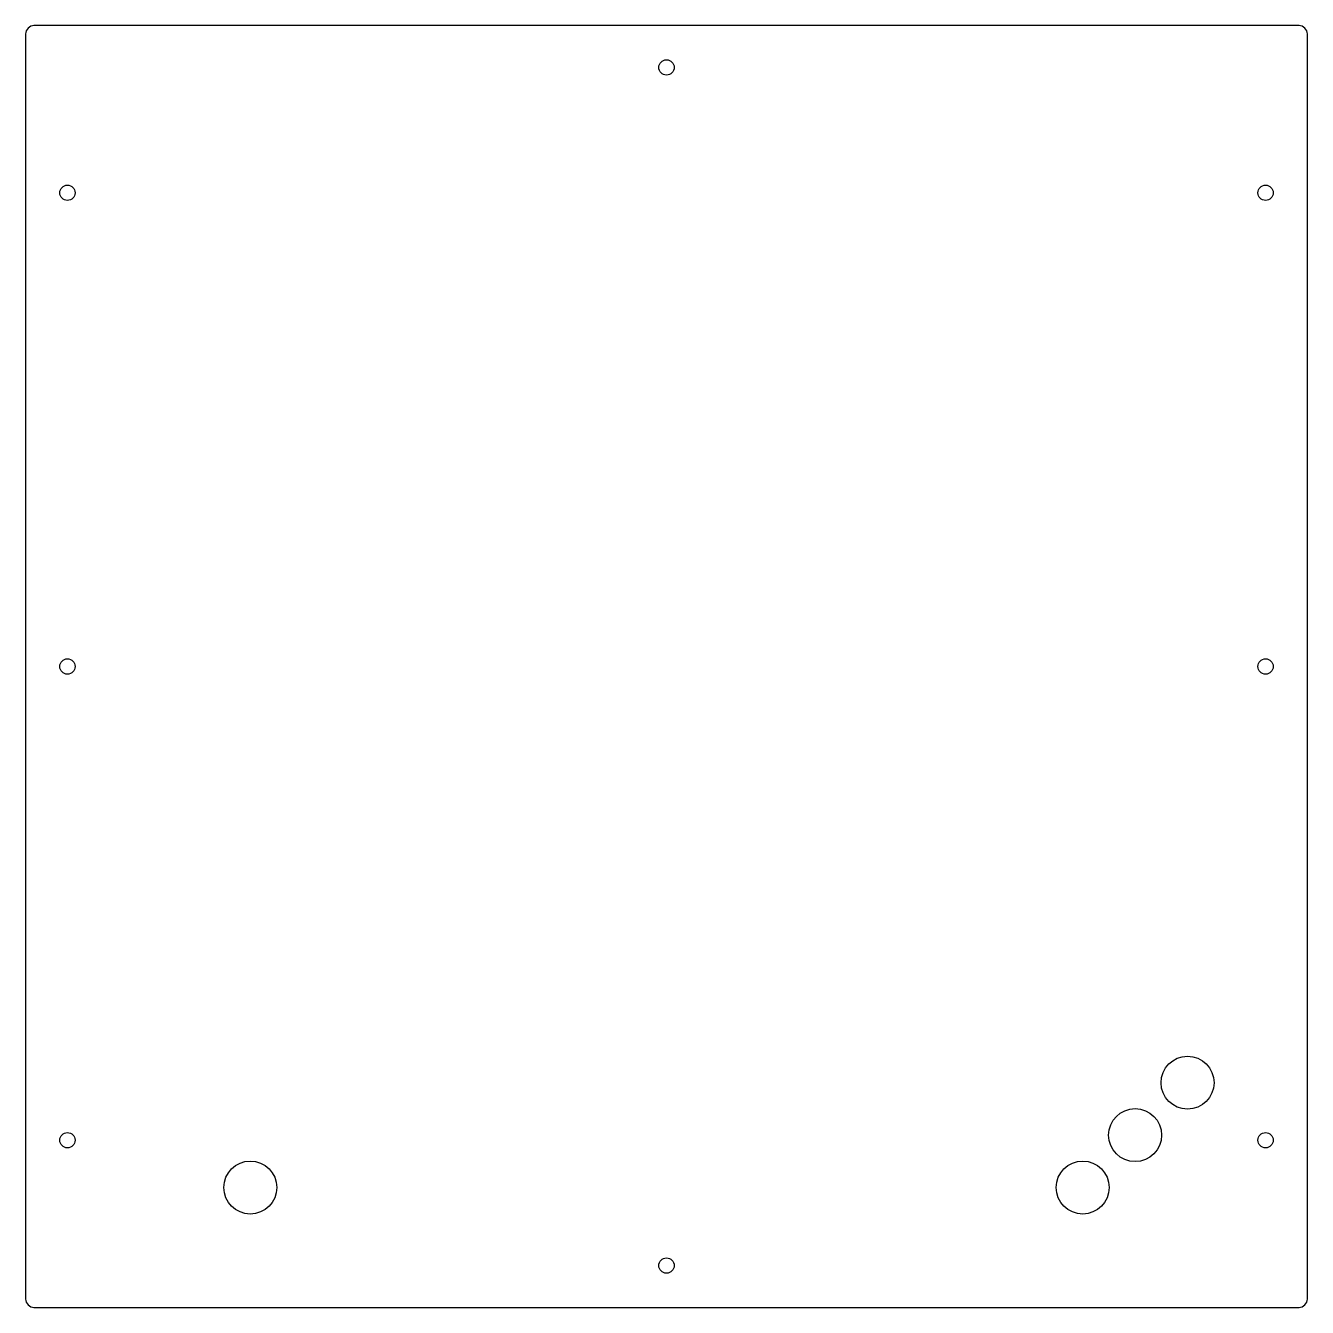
# Model space of a CAD drawing. Header units: millimetres. Extents: x -230 to 230, y -230 to 230.
import ezdxf

# ---------------------------------------------------------------- set-up
doc = ezdxf.new("R2010")
doc.units = ezdxf.units.MM
doc.layers.add('CUTOUTS', color=1, linetype='CONTINUOUS')
doc.layers.add('PERIMETER', color=5, linetype='CONTINUOUS')

msp = doc.modelspace()

# ---------------------------------------------------------------- linework, layer by layer
at = {"layer": 'CUTOUTS'}
for centre, radius in [((0, 215), 2.75), ((-215, 170), 2.75), ((215, 170), 2.75), ((-215, 0), 2.75), ((215, 0), 2.75), ((187, -149.36), 9.5), ((168.18, -168.18), 9.5), ((-215, -170), 2.75), ((215, -170), 2.75), ((-149.36, -187), 9.5), ((149.36, -187), 9.5), ((0, -215), 2.75)]:
    msp.add_circle(centre, radius, dxfattribs=at)
at = {"layer": 'PERIMETER'}
msp.add_lwpolyline([(230, 227, 0.414214), (227, 230), (-227, 230, 0.414214), (-230, 227), (-230, -227, 0.414214), (-227, -230), (227, -230, 0.414214), (230, -227)], format="xyb", close=True, dxfattribs=at)

doc.saveas('drawing.dxf')
